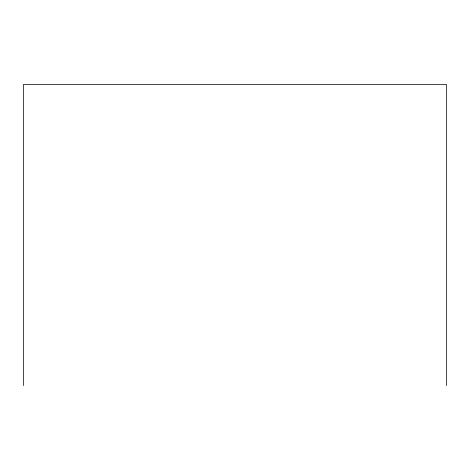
<?xml version="1.0" encoding="UTF-8"?>
<svg xmlns="http://www.w3.org/2000/svg" width="470" height="470" viewBox="0 0 470 470"><rect width="100%" height="100%" fill="white"/><g stroke="black" fill="none" stroke-linecap="round" stroke-linejoin="round"><path stroke-width="0.7" d="M446.5 385.57L446.5 84.43L23.5 84.43L23.5 385.57"/></g></svg>
